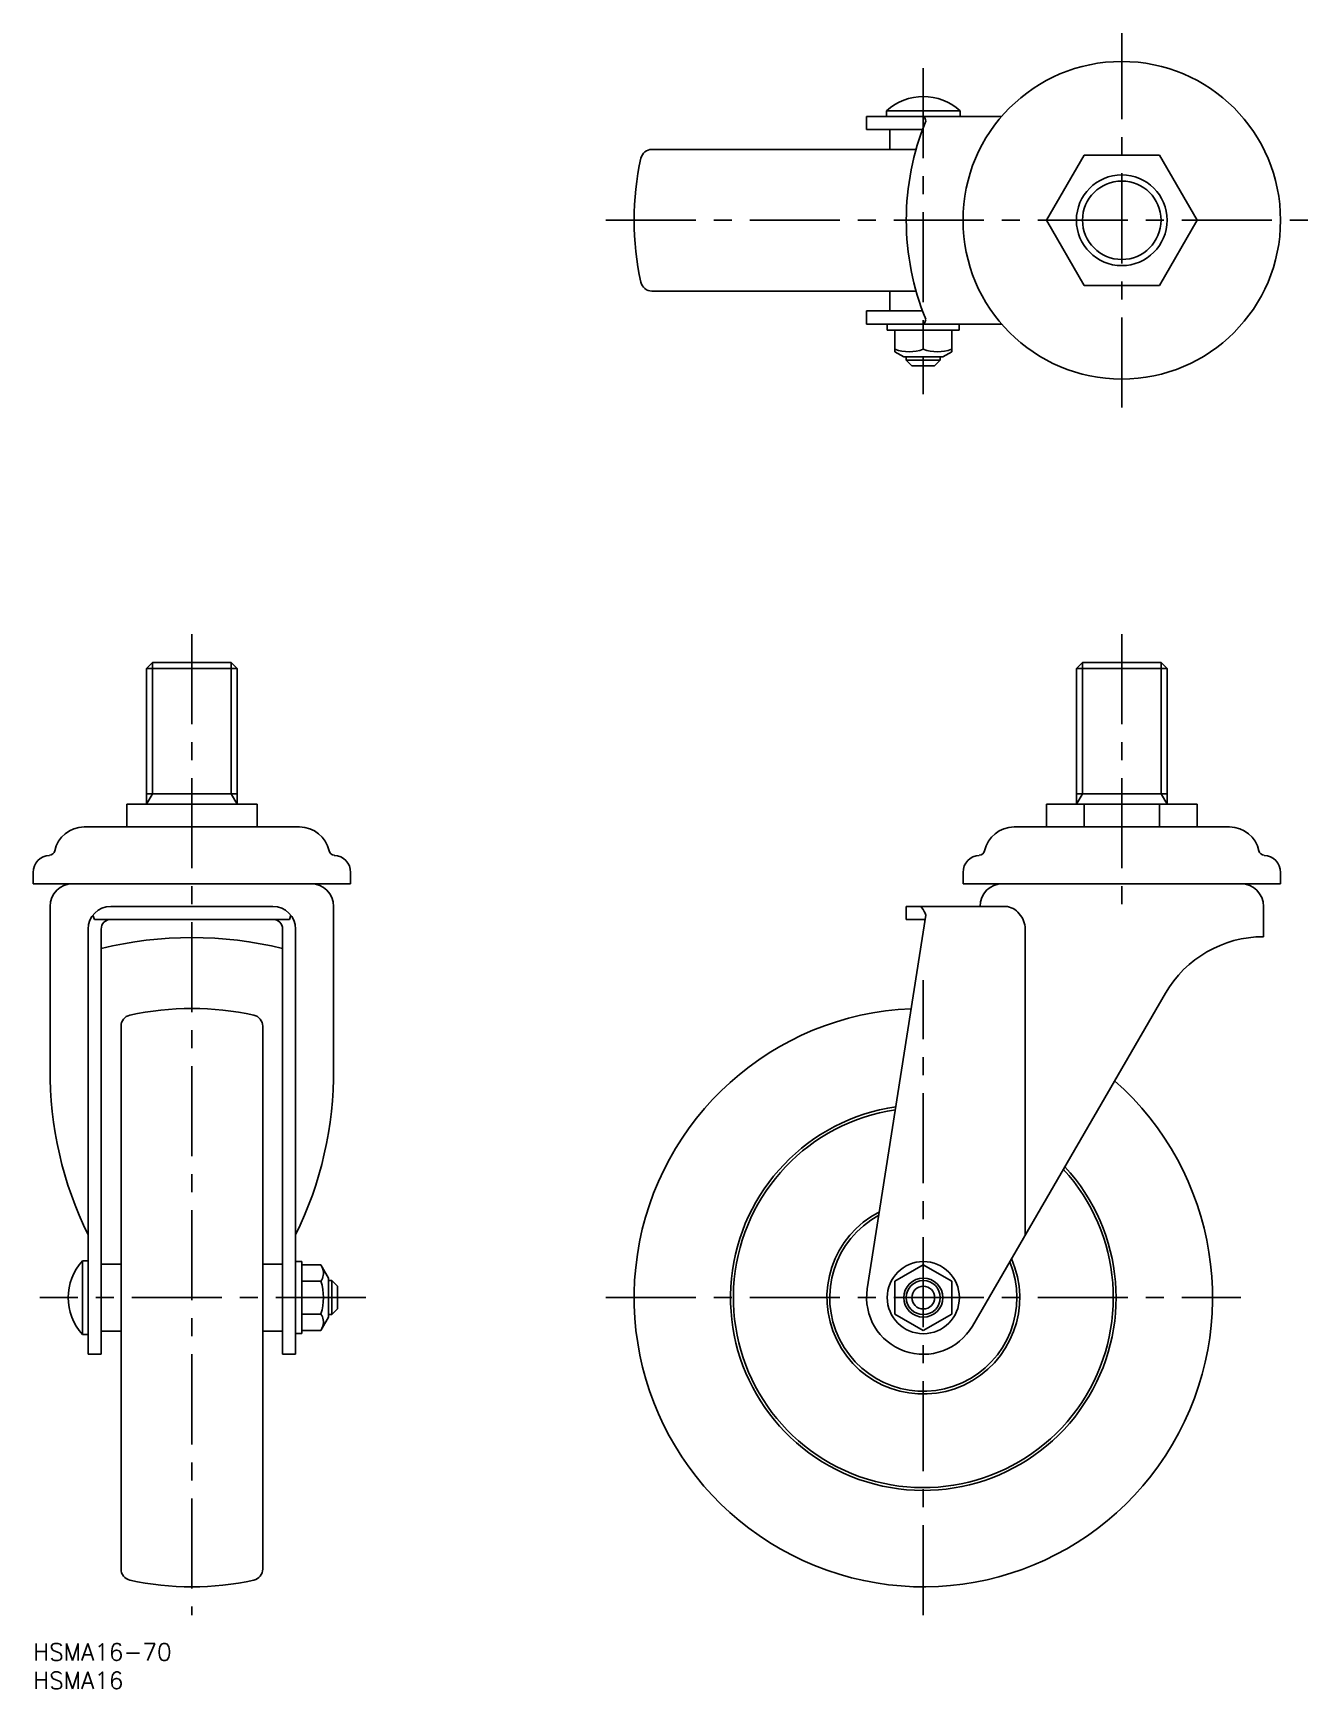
# Model space of a CAD drawing. Extents: x 0 to 225, y -8 to 284.
import ezdxf

# ---------------------------------------------------------------- set-up
doc = ezdxf.new("R2010")
doc.units = 0
doc.header["$LTSCALE"] = 0.5
doc.linetypes.add('CENTER', pattern=[50.8, 31.75, -6.35, 6.35, -6.35])
for name, color, linetype in [('MSM_CENTER', 1, 'CENTER'), ('MSM_CONTINUOUS', 7, 'CONTINUOUS'), ('MSM_NARROW', 5, 'CONTINUOUS'), ('MSM_PART_NUMBER', 7, 'CONTINUOUS')]:
    doc.layers.add(name, color=color, linetype=linetype)
doc.styles.get("Standard").update_dxf_attribs({"font": 'txt.shx', "height": 3, "bigfont": 'bigfont.shx'})

# ---------------------------------------------------------------- blocks, each defined once
blk = doc.blocks.new('*U6')
at = {"layer": 'MSM_PART_NUMBER'}
blk.add_text('HSMA16-70', height=3, dxfattribs=at).set_placement((0, -3))
blk = doc.blocks.new('*U7')
at = {"layer": 'MSM_PART_NUMBER'}
blk.add_text('HSMA16', height=3, dxfattribs=at).set_placement((0, -8))

msp = doc.modelspace()

# ---------------------------------------------------------------- linework, layer by layer
at = {"layer": 'MSM_CENTER'}
for p, q in [((192, 218), (192, 284)), ((157, 277.8), (157, 220.3)), ((101, 251), (225, 251)), ((28, 178), (28, 5)), ((192, 178), (192, 129)), ((157, 5), (157, 117)), ((58.7, 61), (1.2, 61)), ((101, 61), (213, 61))]:
    msp.add_line(p, q, dxfattribs=at)
at = {"layer": 'MSM_CONTINUOUS'}
for p, q in [((147, 269.3), (147, 267)), ((147, 269.3), (170.81, 269.3)), ((150.5, 270.3), (163.5, 270.3)), ((150.5, 270.3), (150.5, 269.3)), ((163.5, 269.3), (163.5, 270.3)), ((147, 267), (156.87, 267)), ((151.1, 267), (151.1, 263.5)), ((155.73, 263.5), (109.14, 263.5)), ((185.36, 262.5), (178.72, 251)), ((198.64, 262.5), (185.36, 262.5)), ((205.28, 251), (198.64, 262.5)), ((178.72, 251), (185.36, 239.5)), ((198.64, 239.5), (205.28, 251)), ((185.36, 239.5), (198.64, 239.5)), ((155.73, 238.5), (109.14, 238.5)), ((151.1, 238.5), (151.1, 235)), ((156.87, 235), (147, 235)), ((147, 235), (147, 232.7)), ((147, 232.7), (170.81, 232.7)), ((150.65, 232.7), (150.65, 231.6)), ((163.35, 231.6), (150.65, 231.6)), ((152, 227.79), (152, 231.6)), ((157, 228.24), (157, 231.6)), ((162, 227.79), (162, 231.6)), ((163.35, 231.6), (163.35, 232.7)), ((152, 227.79), (153.55, 226.9)), ((160.45, 226.9), (162, 227.79)), ((160.45, 226.9), (153.55, 226.9)), ((154, 226.9), (154, 226.3)), ((160, 226.3), (154, 226.3)), ((154, 226.3), (155, 225.3)), ((159, 225.3), (155, 225.3)), ((159, 225.3), (160, 226.3)), ((160, 226.3), (160, 226.9)), ((20, 171.92), (21.08, 173)), ((34.92, 173), (21.08, 173)), ((34.92, 173), (36, 171.92)), ((184, 171.92), (185.08, 173)), ((198.92, 173), (185.08, 173)), ((198.92, 173), (200, 171.92)), ((20, 148), (20, 171.92)), ((36, 171.92), (20, 171.92)), ((36, 148), (36, 171.92)), ((184, 148), (184, 171.92)), ((200, 171.92), (184, 171.92)), ((200, 148), (200, 171.92)), ((20, 149.87), (36, 149.87)), ((184, 149.87), (200, 149.87)), ((16.5, 148), (39.5, 148)), ((16.5, 148), (16.5, 144)), ((28, 148), (28, 144)), ((39.5, 148), (39.5, 144)), ((178.72, 148), (205.28, 148)), ((178.72, 148), (178.72, 144)), ((185.36, 148), (185.36, 144)), ((198.64, 148), (198.64, 144)), ((205.28, 148), (205.28, 144)), ((47, 144), (9, 144)), ((211, 144), (173, 144)), ((0, 136), (0, 134)), ((56, 134), (56, 136)), ((164, 136), (164, 134)), ((220, 134), (220, 136)), ((56, 134), (0, 134)), ((220, 134), (164, 134)), ((3, 130), (3, 101.41)), ((13.7, 130), (42.3, 130)), ((53, 101.41), (53, 130)), ((154, 130), (154, 127.7)), ((154, 130), (171.49, 130)), ((217, 124.65), (217, 130)), ((9.7, 51), (9.7, 126)), ((10.81, 127.7), (10.52, 128.43)), ((10.81, 127.7), (45.19, 127.7)), ((12, 126), (12, 51)), ((44, 51), (44, 126)), ((45.48, 128.43), (45.19, 127.7)), ((46.3, 126), (46.3, 51)), ((157.45, 128.43), (147.12, 62.55)), ((154, 127.7), (157.34, 127.7)), ((174.97, 126), (174.97, 72.05)), ((165.65, 55.98), (199.7, 114.68)), ((15.5, 108.86), (15.5, 13.14)), ((40.5, 108.86), (40.5, 13.14)), ((9.7, 67.5), (8.7, 67.5)), ((8.7, 54.5), (8.7, 67.5)), ((47.4, 67.36), (46.3, 67.36)), ((47.4, 67.36), (47.4, 54.65)), ((15.5, 66.9), (12, 66.9)), ((44, 66.9), (40.5, 66.9)), ((50.76, 66.77), (47.4, 66.77)), ((52.1, 64.45), (50.76, 66.77)), ((52.1, 64.45), (52.1, 57.55)), ((157, 66.77), (152, 63.89)), ((162, 63.89), (157, 66.77)), ((50.76, 63.89), (47.4, 63.89)), ((52.7, 64), (52.1, 64)), ((53.7, 63), (52.7, 64)), ((52.7, 64), (52.7, 58)), ((53.7, 63), (53.7, 59)), ((152, 63.89), (152, 58.11)), ((162, 58.11), (162, 63.89)), ((52.7, 58), (53.7, 59)), ((50.76, 58.11), (47.4, 58.11)), ((50.76, 55.23), (52.1, 57.55)), ((52.1, 58), (52.7, 58)), ((152, 58.11), (157, 55.23)), ((157, 55.23), (162, 58.11)), ((8.7, 54.5), (9.7, 54.5)), ((12, 55.1), (15.5, 55.1)), ((40.5, 55.1), (44, 55.1)), ((46.3, 54.65), (47.4, 54.65)), ((50.76, 55.23), (47.4, 55.23)), ((9.7, 51), (12, 51)), ((44, 51), (46.3, 51))]:
    msp.add_line(p, q, dxfattribs=at)
for centre, radius in [((192, 251), 28), ((192, 251), 8), ((157, 61), 6.36), ((157, 61), 3.45), ((157, 61), 3), ((157, 61), 2)]:
    msp.add_circle(centre, radius, dxfattribs=at)
for centre, radius, start, end in [((157, 263.1), 9.7, 47.925, 132.075), ((157.06, 269.15), 0.151, 36.3862, 85.2988), ((155.6, 268.25), 1.86, 7.0871, 32.2053), ((199.96, 251), 45.96, 157.6529, 202.3471), ((109.14, 261.5), 2, 90, 167.6264), ((157, 251), 51, 167.6264, 192.3736), ((109.14, 240.5), 2, 192.3736, 270), ((157.06, 232.85), 0.151, 274.7012, 323.6138), ((155.6, 233.75), 1.86, 327.7947, 352.9129), ((154.5, 235.02), 7.22, 249.7547, 290.2453), ((159.5, 235.02), 7.22, 249.7547, 290.2453), ((9, 138.7), 5.3, 90, 168.1232), ((47, 138.7), 5.3, 11.8768, 90), ((173, 138.7), 5.3, 90, 168.1232), ((211, 138.7), 5.3, 11.8768, 90), ((3, 136), 3, 92.366, 180), ((2.83, 140), 1, 272.366, 348.1232), ((53.17, 140), 1, 191.8768, 267.634), ((53, 136), 3, 0, 87.634), ((167, 136), 3, 92.366, 180), ((166.83, 140), 1, 272.366, 348.1232), ((217.17, 140), 1, 191.8768, 267.634), ((217, 136), 3, 0, 87.634), ((7, 130), 4, 90, 180), ((49, 130), 4, 0, 90), ((171, 130), 4, 90, 180), ((213, 130), 4, 0, 90), ((13.7, 126), 4, 90, 180), ((42.3, 126), 4, 0, 90), ((156.22, 129.3), 0.697, 39.647, 85.3612), ((153.85, 127.38), 3.75, 16.1959, 39.069), ((171.21, 126.58), 3.43, 38.1826, 85.1935), ((170.86, 125.94), 4.11, 0.7888, 42.1471), ((13.7, 126), 1.7, 90, 180), ((42.3, 126), 1.7, 0, 90), ((28, 58.11), 66.4, 76.0567, 103.942), ((217, 104.65), 20, 90, 149.8847), ((28, 61), 51, 77.6264, 102.3736), ((157, 61), 51, 92.3954, 48.577), ((17.5, 108.86), 2, 102.3736, 180), ((38.5, 108.86), 2, 0, 77.6264), ((68.63, 100.94), 65.63, 179.5871, 206.1187), ((-12.63, 100.94), 65.63, 333.8813, 0.4129), ((157, 61), 34, 98.1923, 42.78), ((157, 61), 33.5, 98.4557, 42.5167), ((157, 61), 17, 117.1196, 23.8528), ((157, 61), 16.5, 118.3929, 22.5795), ((15.9, 61), 9.7, 137.925, 222.075), ((47.59, 64.9), 3.68, 17.7148, 30.6458), ((48.52, 65.34), 2.67, 327.1002, 14.795), ((41.56, 61), 9.64, 342.5705, 17.4295), ((157, 61), 10, 171.0877, 329.8847), ((48.52, 56.66), 2.67, 345.205, 32.8998), ((47.59, 57.1), 3.68, 329.3542, 342.2852), ((17.5, 13.14), 2, 180, 257.6264), ((38.5, 13.14), 2, 282.3736, 0), ((28, 61), 51, 257.6264, 282.3736)]:
    msp.add_arc(centre, radius, start, end, dxfattribs=at)
at = {"layer": 'MSM_NARROW'}
for p, q in [((21.08, 149.87), (21.08, 173)), ((34.92, 149.87), (34.92, 173)), ((185.08, 149.87), (185.08, 173)), ((198.92, 149.87), (198.92, 173)), ((20, 148), (21.08, 149.87)), ((36, 148), (34.92, 149.87)), ((184, 148), (185.08, 149.87)), ((200, 148), (198.92, 149.87))]:
    msp.add_line(p, q, dxfattribs=at)
msp.add_circle((192, 251), 6.92, dxfattribs=at)

# ---------------------------------------------------------------- block references
at = {"layer": 'MSM_CONTINUOUS'}
for name in ['*U6', '*U7']:
    msp.add_blockref(name, (0, 0), dxfattribs=at)

doc.saveas('drawing.dxf')
